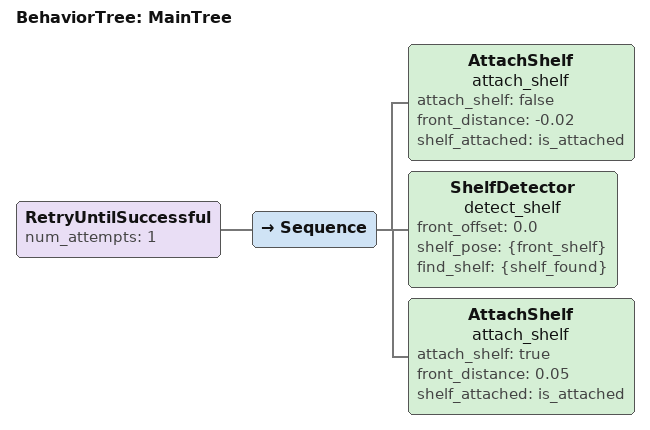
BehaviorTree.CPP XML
<root BTCPP_format="4">
    <BehaviorTree ID="MainTree">
        <RetryUntilSuccessful num_attempts="1">
            <Sequence>
                <!-- 1. do shelf alignment if attach_shelf = false -->
                <AttachShelf name="attach_shelf" attach_shelf="false" front_distance="-0.02" shelf_attached="is_attached"/>
                <!-- 2. rotate to front shelf -->
                <ShelfDetector name="detect_shelf" front_offset="0.0" shelf_pose="{front_shelf}" find_shelf="{shelf_found}"/>
                <!-- 3. do not do shelf alignment if attach_shelf = true -->
                <AttachShelf name="attach_shelf" attach_shelf="true" front_distance="0.05" shelf_attached="is_attached"/>
            </Sequence>
        </RetryUntilSuccessful>
    </BehaviorTree>
</root>
